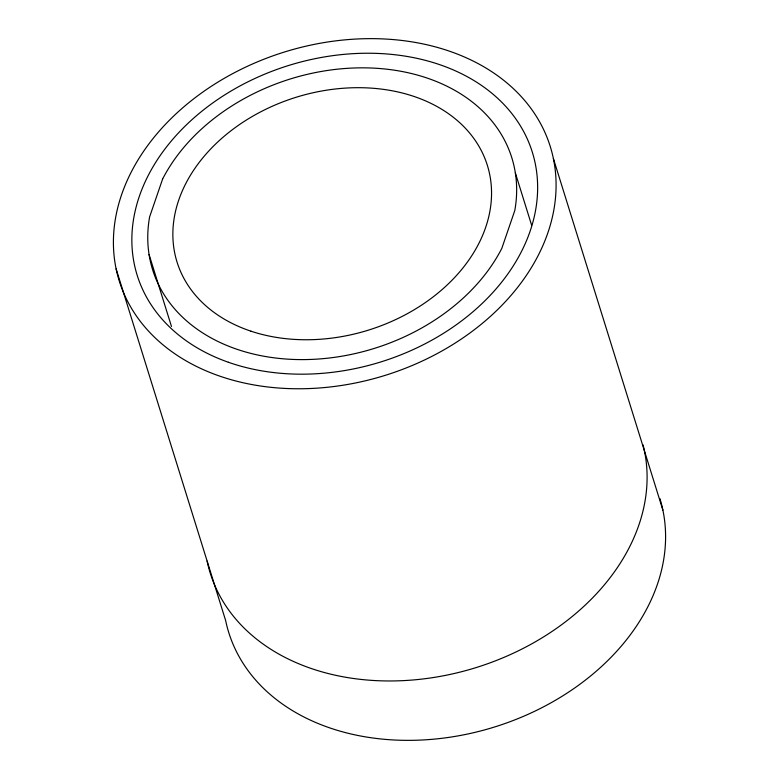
<?xml version="1.0" encoding="UTF-8"?>
<svg xmlns="http://www.w3.org/2000/svg" width="779" height="779" viewBox="0 0 779 779"><rect width="100%" height="100%" fill="white"/><g stroke="black" fill="none" stroke-linecap="round" stroke-linejoin="round"><path stroke-width="1.17" d="M553.372 158.507A225.744 169.335 -17.3 0 1 255.356 385.177A225.744 169.335 -17.3 0 1 195.51 97.433A225.744 169.335 -17.3 0 1 553.372 158.507L662.88 510.099M515.338 172.899L531.599 225.112M149.071 254.538L171.477 326.469M116.12 268.901L225.628 620.493A225.744 169.335 -17.3 0 0 486.486 729.378A225.744 169.335 -17.3 0 0 659.901 498.531M643.035 444.906A225.744 169.335 -17.3 0 1 464.138 671.04A225.744 169.335 -17.3 0 1 207.126 561.104M162.607 179.043L149.617 216.903A188.129 141.116 -17.3 0 0 282.446 358.739A188.129 141.116 -17.3 0 0 501.803 248.394L514.792 210.544A188.129 141.116 -17.3 0 0 381.963 68.708A188.129 141.116 -17.3 0 0 162.607 179.043M228.383 362.264A206.932 155.225 -17.3 0 0 537.559 191.975A206.932 155.225 -17.3 0 0 238.296 86.878A206.932 155.225 -17.3 0 0 228.383 362.264M250.965 331.182A162.519 121.913 -17.3 0 0 491.539 194.555A162.519 121.913 -17.3 0 0 254.1 115.428A162.519 121.913 -17.3 0 0 250.965 331.182"/></g></svg>
